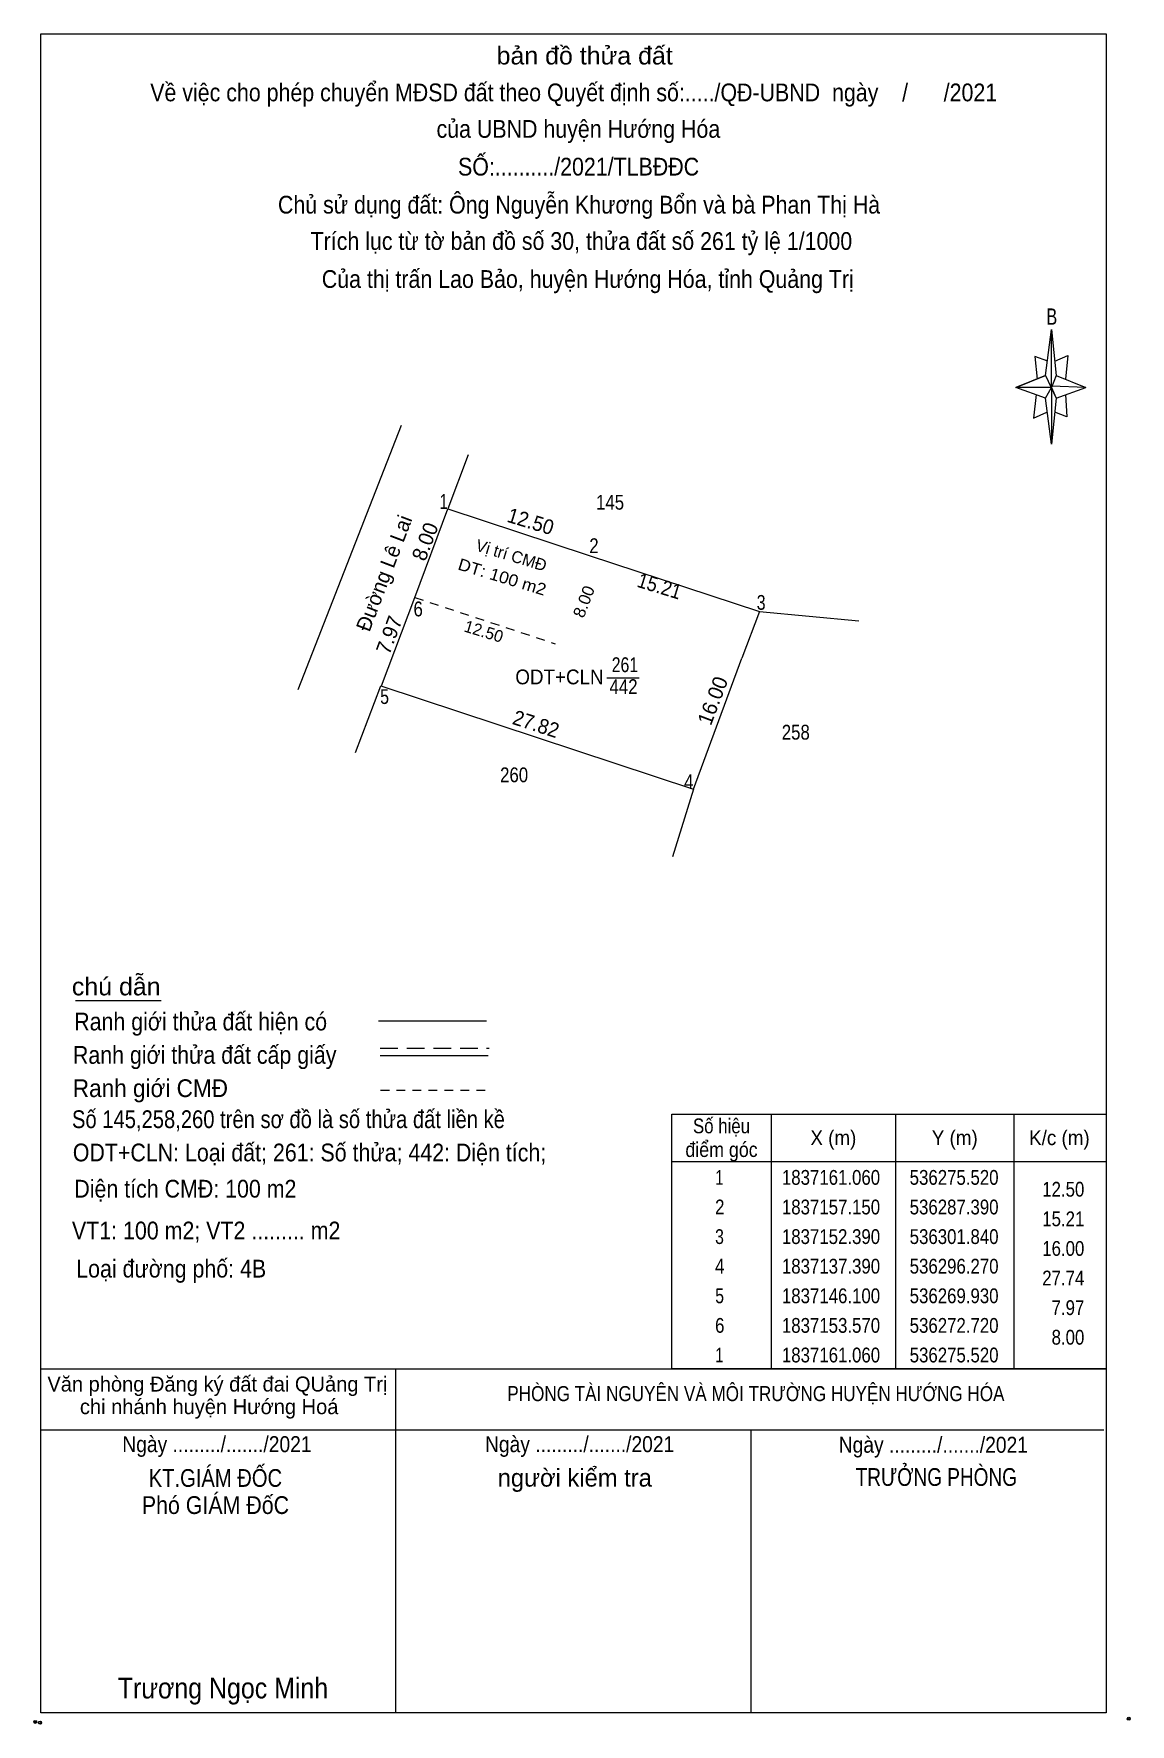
# Model space of a CAD drawing. Header units: metres. Extents: x 536241 to 536333, y 1837058 to 1837201.
import ezdxf
from ezdxf.enums import TextEntityAlignment as Align

# ---------------------------------------------------------------- set-up
doc = ezdxf.new("R2010")
doc.units = ezdxf.units.M
doc.header["$LTSCALE"] = 0.5
doc.header["$PDMODE"] = 32
doc.header["$PDSIZE"] = 0.25
doc.linetypes.add('MEDIUM_DASHED', pattern=[4.5, 3, -1.5])
doc.linetypes.add('SHORT_DASHED', pattern=[2.7, 1.5, -1.2])
for name, color, linetype, lineweight in [('10', 7, 'Continuous', 13), ('11', 7, 'Continuous', 13), ('17', 7, 'Continuous', 13), ('5', 7, 'Continuous', 13), ('6', 7, 'Continuous', 13), ('63', 7, 'Continuous', 13)]:
    doc.layers.add(name, color=color, linetype=linetype, lineweight=lineweight)

msp = doc.modelspace()

# ---------------------------------------------------------------- linework, layer by layer
at = {"layer": '10'}
for p, q in [((536262.89, 1837145.8), (536271.61, 1837168.14)), ((536277.25, 1837165.61), (536275.52, 1837161.06)), ((536301.84, 1837152.39), (536300.35, 1837148.46)), ((536296.27, 1837137.39), (536300.35, 1837148.46)), ((536267.72, 1837140.49), (536269.86, 1837146.12)), ((536269.86, 1837146.12), (536296.27, 1837137.39)), ((536296.27, 1837137.39), (536294.5, 1837131.68))]:
    msp.add_line(p, q, dxfattribs=at)
at = {"layer": '10', "linetype": 'SHORT_DASHED'}
msp.add_line((536272.72, 1837153.57), (536284.59, 1837149.66), dxfattribs=at)
at = {"layer": '10'}
msp.add_lwpolyline([(536269.93, 1837146.1), (536272.72, 1837153.57), (536275.52, 1837161.06), (536287.39, 1837157.15), (536301.84, 1837152.39)], dxfattribs=at)
at = {"layer": '11'}
msp.add_line((536301.84, 1837152.39), (536310.24, 1837151.59), dxfattribs=at)
at = {"layer": '17'}
for p, q in [((536288.94, 1837146.8), (536291.68, 1837146.8)), ((536244.06, 1837119.55), (536251.3, 1837119.55))]:
    msp.add_line(p, q, dxfattribs=at)
at = {"layer": '5'}
for p, q in [((536326.01, 1837172.32), (536326.51, 1837176.22)), ((536326.91, 1837172.32), (536329.41, 1837171.32)), ((536326.01, 1837170.42), (536323.51, 1837171.32)), ((536326.91, 1837170.42), (536326.51, 1837166.52)), ((536327.71, 1837170.72), (536327.81, 1837168.82)), ((536327.81, 1837168.82), (536326.81, 1837169.22)), ((536271.14, 1837059.38), (536271.14, 1837088.44)), ((536241.14, 1837083.28), (536330.94, 1837083.28)), ((536241.14, 1837083.28), (536330.94, 1837083.28)), ((536241.14, 1837083.28), (536330.94, 1837083.28)), ((536301.14, 1837059.38), (536301.14, 1837083.28))]:
    msp.add_line(p, q, dxfattribs=at)
for points in [[(536241.14, 1837201.18), (536331.14, 1837201.18), (536331.14, 1837059.38), (536241.14, 1837059.38)], [(536326.51, 1837176.22), (536326.91, 1837172.32), (536326.51, 1837171.32)], [(536326.51, 1837171.32), (536323.51, 1837171.32), (536326.01, 1837172.32), (536326.91, 1837170.42), (536329.41, 1837171.32), (536326.51, 1837171.42)], [(536326.51, 1837171.32), (536326.51, 1837166.52), (536326.01, 1837170.42)]]:
    msp.add_lwpolyline(points, close=True, dxfattribs=at)
for points in [[(536326.21, 1837173.52), (536325.11, 1837173.92), (536325.31, 1837172.02)], [(536326.81, 1837173.52), (536327.91, 1837174.02), (536327.71, 1837172.02)], [(536326.51, 1837171.32), (536326.01, 1837172.32), (536323.51, 1837171.32)], [(536325.21, 1837170.72), (536325.01, 1837168.72), (536326.11, 1837169.22)], [(536326.51, 1837171.32), (536326.91, 1837170.42), (536329.41, 1837171.32)], [(536331.14, 1837059.38), (536241.14, 1837059.38), (536241.14, 1837083.28)]]:
    msp.add_lwpolyline(points, dxfattribs=at)
for p in [(536240.67, 1837058.61), (536241.07, 1837058.54)]:
    msp.add_point(p, dxfattribs=at)
at = {"layer": '6'}
for p, q in [((536269.66, 1837117.81), (536278.8, 1837117.81)), ((536269.8, 1837114.88), (536278.94, 1837114.88)), ((536241.14, 1837088.44), (536331.14, 1837088.44))]:
    msp.add_line(p, q, dxfattribs=at)
at = {"layer": '6', "linetype": 'MEDIUM_DASHED'}
msp.add_line((536269.8, 1837115.5), (536279, 1837115.5), dxfattribs=at)
at = {"layer": '6'}
msp.add_point((536333.04, 1837058.88), dxfattribs=at)
at = {"layer": '63', "linetype": 'SHORT_DASHED'}
msp.add_line((536269.83, 1837111.96), (536279.03, 1837111.96), dxfattribs=at)
at = {"layer": '63'}
for p, q in [((536302.84, 1837109.94), (536302.84, 1837088.44)), ((536313.34, 1837109.94), (536313.34, 1837088.44)), ((536323.34, 1837109.94), (536323.34, 1837088.44)), ((536294.44, 1837105.94), (536331.14, 1837105.94))]:
    msp.add_line(p, q, dxfattribs=at)
msp.add_lwpolyline([(536294.44, 1837109.94), (536331.14, 1837109.94), (536331.14, 1837088.44), (536294.44, 1837088.44)], close=True, dxfattribs=at)

# ---------------------------------------------------------------- texts
at = {"layer": '10', "width": 0.85}
msp.add_text('145', height=1.25, dxfattribs=at).set_placement((536289.225, 1837160.99), align=Align.CENTER)
at = {"layer": '10'}
for s, height, rotation, p in [('Đường Lê Lai', 1.25, 69.223, (536270.7229, 1837155.4083)), ('8.00', 1.25, 69.223, (536274.1836, 1837158.0783)), ('Vị trí CMĐ', 1, 343.07, (536280.7394, 1837156.6557)), ('12.50', 1, 343.07, (536278.4144, 1837150.2303)), ('16.00', 1.25, 69.115, (536298.4815, 1837144.6372))]:
    msp.add_text(s, height=height, rotation=rotation, dxfattribs=at).set_placement(p, align=Align.CENTER)
for s, height, rotation, width, p in [('12.50', 1.25, 343.07, 0.95, (536282.338, 1837159.4062)), ('DT: 100 m2', 1, 343.07, 1.1, (536279.9694, 1837154.8344)), ('8.00', 1, 69.223, 1.05, (536287.4775, 1837153.0476)), ('15.21', 1.25, 342.974, 0.9, (536293.222, 1837153.9429)), ('27.82', 1.25, 342.004, 0.95, (536282.7769, 1837142.2973))]:
    msp.add_text(s, height=height, rotation=rotation, dxfattribs=dict(at, width=width)).set_placement(p, align=Align.CENTER)
at = {"layer": '17'}
for s, width, p in [('ODT+CLN', 0.95, (536284.95, 1837146.24)), ('261', 0.8, (536290.48, 1837147.27)), ('442', 0.85, (536290.365, 1837145.42)), ('258', 0.85, (536304.915, 1837141.57)), ('260', 0.85, (536281.12, 1837137.97))]:
    msp.add_text(s, height=1.25, dxfattribs=dict(at, width=width)).set_placement(p, align=Align.CENTER)
at = {"layer": '5'}
for s, height, width, p in [('bản đồ thửa đất', 1.5, 1.05, (536287.08, 1837198.59)), ('Về việc cho phép chuyển MĐSD đất theo Quyết định số:...../QĐ-UBND  ngày    /      /2021', 1.5, 0.9, (536286.155, 1837195.48)), ('của UBND huyện Hướng Hóa', 1.5, 0.9, (536286.55, 1837192.4)), ('SỐ:........../2021/TLBĐĐC', 1.5, 0.9, (536286.565, 1837189.21)), ('Chủ sử dụng đất: Ông Nguyễn Khương Bổn và bà Phan Thị Hà', 1.5, 0.9, (536286.605, 1837186)), ('Trích lục từ tờ bản đồ số 30, thửa đất số 261 tỷ lệ 1/1000 ', 1.5, 0.9, (536287.055, 1837182.93)), ('Của thị trấn Lao Bảo, huyện Hướng Hóa, tỉnh Quảng Trị', 1.5, 0.9, (536287.345, 1837179.72)), ('B', 1.378, 0.75, (536326.54, 1837176.61)), ('Ngày ........./......./2021', 1.35, 0.9, (536256.015, 1837081.39)), ('Ngày ........./......./2021', 1.35, 0.9, (536286.655, 1837081.39)), ('Ngày ........./......./2021', 1.35, 0.9, (536316.535, 1837081.34)), ('KT.GIÁM ĐỐC', 1.5, 0.85, (536255.885, 1837078.46)), ('TRƯỞNG PHÒNG', 1.5, 0.8, (536316.785, 1837078.54)), ('Phó GIÁM ĐốC', 1.5, 0.9, (536255.89, 1837076.17)), ('Trương Ngọc Minh', 1.75, 0.9, (536256.525, 1837060.59))]:
    msp.add_text(s, height=height, dxfattribs=dict(at, width=width)).set_placement(p, align=Align.CENTER)
msp.add_text('người kiểm tra', height=1.5, dxfattribs=at).set_placement((536286.245, 1837078.48), align=Align.CENTER)
at = {"layer": '6'}
for s, width, p in [('chú dẫn', 1.05, (536243.76, 1837119.97)), ('Ranh giới thửa đất hiện có ', 0.9, (536243.96, 1837117.01)), ('Ranh giới thửa đất cấp giấy', 0.9, (536243.85, 1837114.19)), ('Ranh giới CMĐ', 0.95, (536243.84, 1837111.38)), ('Số 145,258,260 trên sơ đồ là số thửa đất liền kề', 0.85, (536243.77, 1837108.76)), ('ODT+CLN: Loại đất; 261: Số thửa; 442: Diện tích;', 0.9, (536243.84, 1837105.95)), ('Diện tích CMĐ: 100 m2  ', 0.9, (536243.97, 1837102.89)), ('VT1: 100 m2; VT2 ......... m2', 0.9, (536243.77, 1837099.36)), ('Loại đường phố: 4B', 0.9, (536244.13, 1837096.14))]:
    msp.add_text(s, height=1.5, dxfattribs=dict(at, width=width)).set_placement(p)
for s, p in [(' Văn phòng Đăng ký đất đai QUảng Trị', (536255.82, 1837086.51)), ('chi nhánh huyện Hướng Hoá', (536255.36, 1837084.6))]:
    msp.add_text(s, height=1.267, dxfattribs=at).set_placement(p, align=Align.CENTER)
at = {"layer": '6', "width": 0.85}
msp.add_text('PHÒNG TÀI NGUYÊN VÀ MÔI TRƯỜNG HUYỆN HƯỚNG HÓA', height=1.27, dxfattribs=at).set_placement((536301.545, 1837085.7), align=Align.CENTER)
at = {"layer": '63'}
for s, width, p in [(' 1', 0.75, (536275.52, 1837161.06)), (' 2', 0.85, (536288.26, 1837157.32)), (' 6', 0.85, (536273.41, 1837151.98)), (' 3', 0.8, (536302.36, 1837152.53)), (' 5', 0.8, (536270.55, 1837144.58)), (' 4', 0.85, (536296.27, 1837137.39)), ('12.50', 0.85, (536329.29, 1837102.97)), ('15.21', 0.85, (536329.29, 1837100.47)), ('16.00', 0.85, (536329.29, 1837097.97)), ('27.74', 0.85, (536329.29, 1837095.47)), ('7.97', 0.85, (536329.29, 1837092.97)), ('8.00', 0.85, (536329.29, 1837090.47))]:
    msp.add_text(s, height=1.25, dxfattribs=dict(at, width=width)).set_placement(p, align=Align.RIGHT)
msp.add_text('7.97', height=1.25, rotation=69.52, dxfattribs=at).set_placement((536271.1545, 1837150.1913), align=Align.CENTER)
for s, width, p in [('Số hiệu', 0.85, (536298.64, 1837108.32)), ('X (m)', 0.95, (536308.09, 1837107.32)), ('Y (m)', 0.95, (536318.345, 1837107.32)), ('K/c (m)', 0.95, (536327.185, 1837107.32)), ('điểm góc', 0.9, (536298.64, 1837106.32)), (' 1', 0.75, (536298.29, 1837103.97)), ('1837161.060', 0.85, (536307.89, 1837103.97)), ('536275.520', 0.85, (536318.29, 1837103.97)), (' 2', 0.85, (536298.295, 1837101.47)), ('1837157.150', 0.85, (536307.89, 1837101.47)), ('536287.390', 0.85, (536318.29, 1837101.47)), (' 3', 0.8, (536298.285, 1837098.97)), ('1837152.390', 0.85, (536307.89, 1837098.97)), ('536301.840', 0.85, (536318.29, 1837098.97)), (' 4', 0.85, (536298.29, 1837096.47)), ('1837137.390', 0.85, (536307.89, 1837096.47)), ('536296.270', 0.85, (536318.29, 1837096.47)), (' 5', 0.8, (536298.295, 1837093.97)), ('1837146.100', 0.85, (536307.89, 1837093.97)), ('536269.930', 0.85, (536318.29, 1837093.97)), (' 6', 0.85, (536298.295, 1837091.47)), ('1837153.570', 0.85, (536307.89, 1837091.47)), ('536272.720', 0.85, (536318.29, 1837091.47)), (' 1', 0.75, (536298.29, 1837088.97)), ('1837161.060', 0.85, (536307.89, 1837088.97)), ('536275.520', 0.85, (536318.29, 1837088.97))]:
    msp.add_text(s, height=1.25, dxfattribs=dict(at, width=width)).set_placement(p, align=Align.CENTER)

doc.saveas('drawing.dxf')
